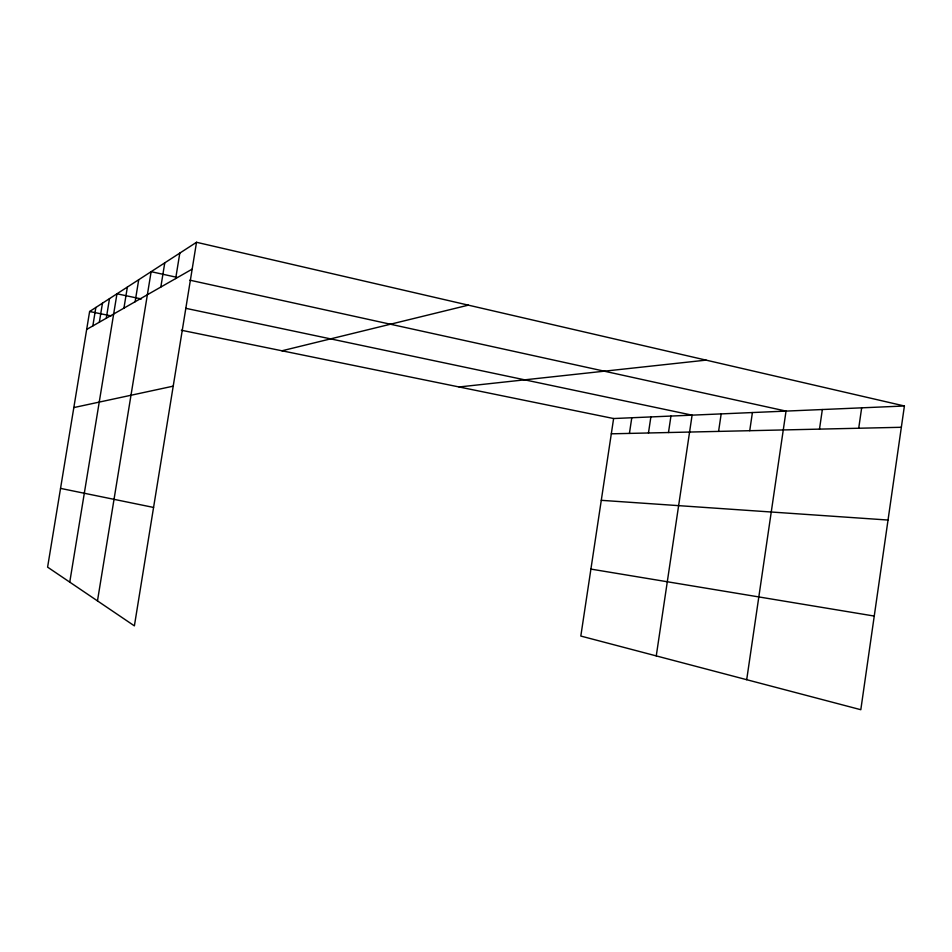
<?xml version="1.0" encoding="UTF-8"?>
<svg xmlns="http://www.w3.org/2000/svg" width="952" height="952" viewBox="0 0 952 952"><rect width="100%" height="100%" fill="white"/><g stroke="black" fill="none" stroke-linecap="round" stroke-linejoin="round"><path stroke-width="1.43" d="M904.4 405.992L860.81 709.716L580.815 636.055L613.612 418.535L904.4 405.992L196.517 242.284L89.619 311.506L47.6 567.142L134.387 625.869L196.517 242.284M819.493 429.126L822.349 409.538M858.716 428.245L861.667 407.837M749.736 430.697L752.413 412.549M746.701 679.692L786.031 411.097L189.876 280.185M656.261 655.904L692.092 415.155L185.819 308.329M718.582 431.399L721.176 413.894M629.427 433.41L631.783 417.761M648.467 432.981L650.87 416.928M668.482 432.529L670.946 416.072M160.828 287.052L164.767 262.847M175.68 278.555L179.809 253.101M92.832 325.929L95.854 307.46M99.353 322.192L102.471 303.176M106.291 318.23L109.492 298.63M69.758 582.124L116.965 293.799L141.384 298.952M123.927 308.15L127.378 287.064M135.124 301.748L138.718 279.709M97.473 600.89L151.13 271.677L176.953 277.353M86.668 329.44L192.173 269.13M281.935 350.788L468.336 305.152M73.828 407.575L173.216 386.155M459.054 386.964L706.087 360.13M611.315 433.815L901.342 427.281M601.283 500.324L888.037 520.042M590.918 569.094L874.257 616.063M89.619 311.506L111.11 315.897M181.344 330.237L613.612 418.535M60.547 488.388L153.57 507.44"/></g></svg>
